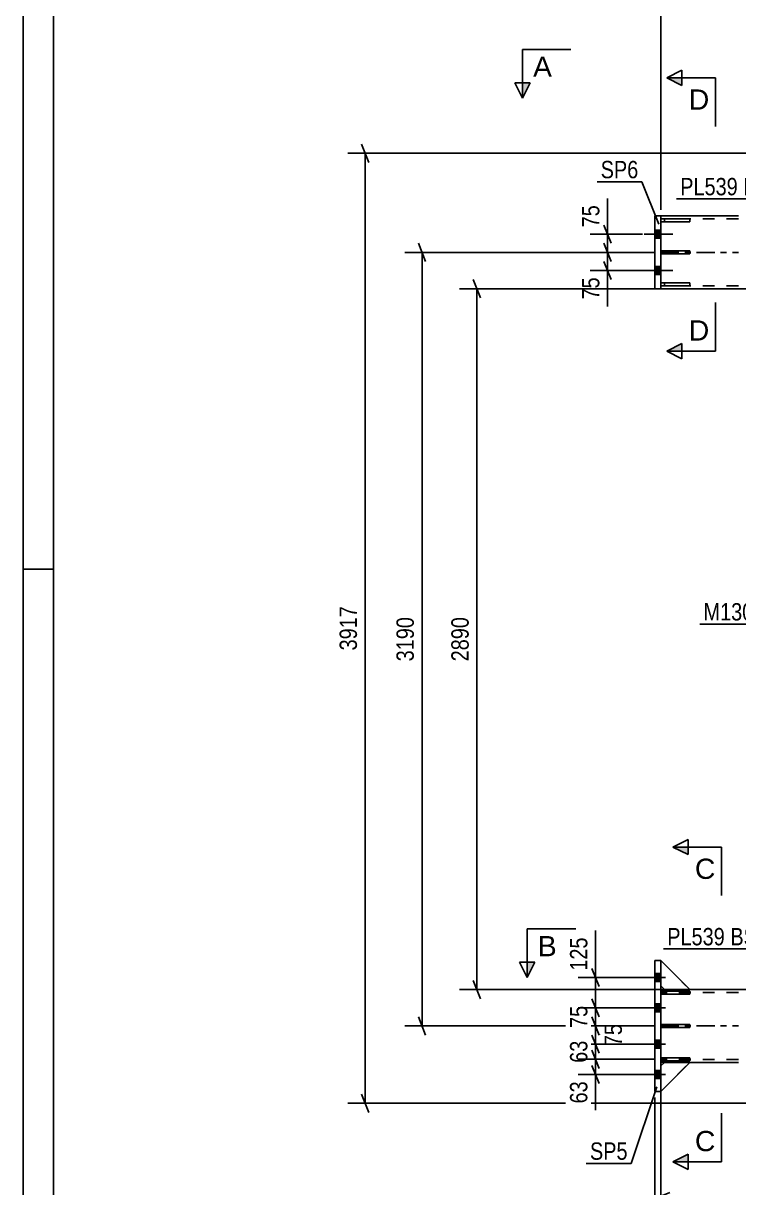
# Model space of a CAD drawing. Header units: millimetres. Extents: x 0 to 1189, y 0 to 841.
# Drawn here: x 0 to 118, y 494 to 686 of the extents above; entities that cross this region are included whole.
import ezdxf

# ---------------------------------------------------------------- set-up
doc = ezdxf.new("R2010")
doc.units = ezdxf.units.MM
doc.linetypes.add('DXK_LINE_DOT2', pattern=[3.9198, 1.9599, -1.9599])
doc.linetypes.add('DXK_LINE_DOT3', pattern=[5.9187, 2.979, -0.9799, 0.9799, -0.9799])
doc.styles.add('Arial', font='ARIAL.TTF', dxfattribs={"height": 0.2})
doc.styles.add('Arial Narrow', font='ARIALN.TTF', dxfattribs={"height": 0.2})

# ---------------------------------------------------------------- blocks, each defined once
blk = doc.blocks.new('Unknown-814467843-1163')
at = {"color": 5, "linetype": 'Continuous'}
for p, q in [((0, 841), (0, 0)), ((5, 836), (5, 5)), ((5, 596), (0, 596))]:
    blk.add_line(p, q, dxfattribs=at)
blk = doc.blocks.new('Part-814467843-5091 - 4692')
at = {"color": 7, "linetype": 'DXK_LINE_DOT2'}
for p, q in [((105.14, 527.25), (105.14, 531.45)), ((105.14, 531.45), (109.94, 526.65)), ((105.74, 526.65), (105.14, 527.25)), ((109.94, 526.65), (105.74, 526.65))]:
    blk.add_line(p, q, dxfattribs=at)
blk = doc.blocks.new('Part-814467843-5117 - 4692')
at = {"color": 7, "linetype": 'DXK_LINE_DOT2'}
for p, q in [((109.94, 653.75), (105.14, 653.75)), ((105.14, 653.75), (105.14, 653.27)), ((105.14, 653.27), (109.94, 653.27)), ((105.74, 653.75), (105.74, 653.27)), ((109.94, 653.27), (109.94, 653.75))]:
    blk.add_line(p, q, dxfattribs=at)
blk = doc.blocks.new('Part-814467843-5115 - 4692')
at = {"color": 2, "linetype": 'Continuous'}
for p, q in [((105.14, 642.75), (105.14, 643.23)), ((105.14, 643.23), (109.94, 643.23)), ((109.94, 642.75), (105.14, 642.75)), ((109.94, 643.23), (109.94, 642.75))]:
    blk.add_line(p, q, dxfattribs=at)
at = {"color": 7, "linetype": 'DXK_LINE_DOT2'}
blk.add_line((105.74, 642.75), (105.74, 643.23), dxfattribs=at)
blk = doc.blocks.new('Bolt-814467843-4950 - 4692')
at = {"linetype": 'Continuous'}
for points in [[(104.14, 529.31), (104.14, 527.99), (105.14, 527.99), (105.14, 529.31)], [(104.14, 529.31), (104.14, 527.99), (105.14, 527.99), (105.14, 529.31)], [(104.14, 529.31), (104.14, 527.99), (105.14, 527.99), (105.14, 529.31)], [(104.14, 524.31), (104.14, 522.99), (105.14, 522.99), (105.14, 524.31)], [(104.14, 524.31), (104.14, 522.99), (105.14, 522.99), (105.14, 524.31)], [(104.14, 518.31), (104.14, 516.99), (105.14, 516.99), (105.14, 518.31)], [(104.14, 518.31), (104.14, 516.99), (105.14, 516.99), (105.14, 518.31)], [(104.14, 513.31), (104.14, 511.99), (105.14, 511.99), (105.14, 513.31)], [(104.14, 513.31), (104.14, 511.99), (105.14, 511.99), (105.14, 513.31)], [(104.14, 513.31), (104.14, 511.99), (105.14, 511.99), (105.14, 513.31)]]:
    blk.add_hatch(color=1, dxfattribs=at).paths.add_polyline_path(points)
at = {"color": 1, "linetype": 'Continuous'}
for p, q in [((105.9, 528.65), (101.14, 528.65)), ((105.9, 528.65), (101.14, 528.65)), ((105.9, 528.65), (101.14, 528.65)), ((105.14, 529.31), (104.14, 529.31)), ((105.14, 529.31), (104.14, 529.31)), ((105.14, 529.31), (104.14, 529.31)), ((105.14, 527.99), (104.14, 527.99)), ((105.14, 527.99), (104.14, 527.99)), ((105.14, 527.99), (104.14, 527.99)), ((105.9, 523.65), (101.14, 523.65)), ((105.9, 523.65), (101.14, 523.65)), ((105.14, 524.31), (104.14, 524.31)), ((105.14, 524.31), (104.14, 524.31)), ((105.14, 522.99), (104.14, 522.99)), ((105.14, 522.99), (104.14, 522.99)), ((105.9, 517.65), (101.14, 517.65)), ((105.9, 517.65), (101.14, 517.65)), ((105.14, 518.31), (104.14, 518.31)), ((105.14, 518.31), (104.14, 518.31)), ((105.14, 516.99), (104.14, 516.99)), ((105.14, 516.99), (104.14, 516.99)), ((105.14, 513.31), (104.14, 513.31)), ((105.14, 513.31), (104.14, 513.31)), ((105.14, 513.31), (104.14, 513.31)), ((105.9, 512.65), (101.14, 512.65)), ((105.9, 512.65), (101.14, 512.65)), ((105.9, 512.65), (101.14, 512.65)), ((105.14, 511.99), (104.14, 511.99)), ((105.14, 511.99), (104.14, 511.99)), ((105.14, 511.99), (104.14, 511.99))]:
    blk.add_line(p, q, dxfattribs=at)
blk = doc.blocks.new('Part-814467843-4957 - 4692')
at = {"color": 2, "linetype": 'Continuous'}
for p, q in [((117.94, 654.25), (105.14, 654.25)), ((117.94, 642.25), (105.14, 642.25))]:
    blk.add_line(p, q, dxfattribs=at)
at = {"color": 7, "linetype": 'DXK_LINE_DOT2'}
for p, q in [((105.14, 642.25), (105.14, 654.25)), ((117.94, 653.77), (105.14, 653.77)), ((117.94, 642.73), (105.14, 642.73))]:
    blk.add_line(p, q, dxfattribs=at)
at = {"color": 7, "linetype": 'DXK_LINE_DOT3'}
blk.add_line((105.14, 648.25), (117.94, 648.25), dxfattribs=at)
blk = doc.blocks.new('Part-814467843-4962 - 4692')
at = {"color": 2, "linetype": 'Continuous'}
for p, q in [((105.74, 526.65), (105.14, 526.65)), ((117.94, 526.65), (109.94, 526.65)), ((105.74, 514.65), (105.14, 514.65)), ((117.94, 514.65), (109.94, 514.65))]:
    blk.add_line(p, q, dxfattribs=at)
at = {"color": 7, "linetype": 'DXK_LINE_DOT2'}
for p, q in [((105.14, 514.65), (105.14, 526.65)), ((109.94, 526.65), (105.74, 526.65)), ((117.94, 526.17), (105.14, 526.17)), ((117.94, 515.13), (105.14, 515.13)), ((109.94, 514.65), (105.74, 514.65))]:
    blk.add_line(p, q, dxfattribs=at)
at = {"color": 7, "linetype": 'DXK_LINE_DOT3'}
blk.add_line((105.14, 520.65), (117.94, 520.65), dxfattribs=at)
blk = doc.blocks.new('Bolt-814467843-5010 - 4692')
at = {"linetype": 'Continuous'}
for points in [[(104.14, 651.91), (104.14, 650.59), (105.14, 650.59), (105.14, 651.91)], [(104.14, 651.91), (104.14, 650.59), (105.14, 650.59), (105.14, 651.91)], [(104.14, 645.91), (104.14, 644.59), (105.14, 644.59), (105.14, 645.91)], [(104.14, 645.91), (104.14, 644.59), (105.14, 644.59), (105.14, 645.91)]]:
    blk.add_hatch(color=1, dxfattribs=at).paths.add_polyline_path(points)
at = {"color": 1, "linetype": 'Continuous'}
for p, q in [((102.38, 651.25), (107.14, 651.25)), ((102.38, 651.25), (107.14, 651.25)), ((104.14, 651.91), (105.14, 651.91)), ((104.14, 651.91), (105.14, 651.91)), ((104.14, 650.59), (105.14, 650.59)), ((104.14, 650.59), (105.14, 650.59)), ((104.14, 645.91), (105.14, 645.91)), ((104.14, 645.91), (105.14, 645.91)), ((102.38, 645.25), (107.14, 645.25)), ((102.38, 645.25), (107.14, 645.25)), ((104.14, 644.59), (105.14, 644.59)), ((104.14, 644.59), (105.14, 644.59))]:
    blk.add_line(p, q, dxfattribs=at)
blk = doc.blocks.new('Part-814467843-5028 - 4692')
at = {"color": 7, "linetype": 'DXK_LINE_DOT2'}
for p, q in [((109.94, 515.39), (105.14, 515.39)), ((105.14, 515.39), (105.14, 514.91)), ((105.14, 514.91), (109.94, 514.91)), ((105.74, 514.91), (105.74, 515.39)), ((109.94, 514.91), (109.94, 515.39))]:
    blk.add_line(p, q, dxfattribs=at)
blk = doc.blocks.new('Part-814467843-5029 - 4692')
at = {"color": 7, "linetype": 'DXK_LINE_DOT2'}
for p, q in [((109.94, 520.89), (105.14, 520.89)), ((105.14, 520.89), (105.14, 520.41)), ((105.74, 520.41), (105.74, 520.89)), ((109.94, 520.41), (109.94, 520.89)), ((105.14, 520.41), (109.94, 520.41))]:
    blk.add_line(p, q, dxfattribs=at)
blk = doc.blocks.new('Part-814467843-5089 - 4692')
at = {"color": 2, "linetype": 'Continuous'}
for p, q in [((105.14, 525.91), (105.14, 526.39)), ((105.14, 526.39), (109.94, 526.39)), ((109.94, 526.39), (109.94, 525.91)), ((109.94, 525.91), (105.14, 525.91))]:
    blk.add_line(p, q, dxfattribs=at)
at = {"color": 7, "linetype": 'DXK_LINE_DOT2'}
blk.add_line((105.74, 525.91), (105.74, 526.39), dxfattribs=at)
blk = doc.blocks.new('Part-814467843-5090 - 4692')
at = {"color": 2, "linetype": 'Continuous'}
for p, q in [((105.14, 531.45), (109.94, 526.65)), ((105.74, 526.65), (105.14, 527.25)), ((109.94, 526.65), (105.74, 526.65))]:
    blk.add_line(p, q, dxfattribs=at)
at = {"color": 7, "linetype": 'DXK_LINE_DOT2'}
blk.add_line((105.14, 527.25), (105.14, 531.45), dxfattribs=at)
blk = doc.blocks.new('Part-814467843-5092 - 4692')
at = {"color": 2, "linetype": 'Continuous'}
for p, q in [((105.14, 514.05), (105.74, 514.65)), ((105.14, 509.85), (109.94, 514.65)), ((109.94, 514.65), (105.74, 514.65))]:
    blk.add_line(p, q, dxfattribs=at)
at = {"color": 7, "linetype": 'DXK_LINE_DOT2'}
blk.add_line((105.14, 509.85), (105.14, 514.05), dxfattribs=at)
blk = doc.blocks.new('Part-814467843-5093 - 4692')
at = {"color": 7, "linetype": 'DXK_LINE_DOT2'}
for p, q in [((105.74, 514.65), (105.14, 514.05)), ((105.14, 509.85), (109.94, 514.65)), ((105.14, 514.05), (105.14, 509.85)), ((109.94, 514.65), (105.74, 514.65))]:
    blk.add_line(p, q, dxfattribs=at)
blk = doc.blocks.new('Part-814467843-5135 - 4692')
at = {"color": 2, "linetype": 'Continuous'}
for p, q in [((105.14, 520.41), (105.14, 520.89)), ((105.14, 520.89), (109.94, 520.89)), ((109.94, 520.89), (109.94, 520.41)), ((109.94, 520.41), (105.14, 520.41))]:
    blk.add_line(p, q, dxfattribs=at)
at = {"color": 7, "linetype": 'DXK_LINE_DOT2'}
blk.add_line((105.74, 520.41), (105.74, 520.89), dxfattribs=at)
blk = doc.blocks.new('Part-814467843-5102 - 4692')
at = {"color": 2, "linetype": 'Continuous'}
for p, q in [((104.14, 642.25), (104.14, 654.25)), ((105.14, 654.25), (104.14, 654.25)), ((105.14, 642.25), (105.14, 654.25)), ((105.14, 642.25), (104.14, 642.25))]:
    blk.add_line(p, q, dxfattribs=at)
blk = doc.blocks.new('Part-814467843-5107 - 4692')
at = {"color": 2, "linetype": 'Continuous'}
for p, q in [((104.14, 509.85), (104.14, 531.45)), ((105.14, 531.45), (104.14, 531.45)), ((105.14, 509.85), (105.14, 531.45)), ((104.14, 509.85), (105.14, 509.85))]:
    blk.add_line(p, q, dxfattribs=at)
blk = doc.blocks.new('Part-814467843-5113 - 4692')
at = {"color": 2, "linetype": 'Continuous'}
for p, q in [((105.14, 648.01), (105.14, 648.49)), ((105.14, 648.49), (109.94, 648.49)), ((109.94, 648.01), (105.14, 648.01)), ((109.94, 648.49), (109.94, 648.01))]:
    blk.add_line(p, q, dxfattribs=at)
at = {"color": 7, "linetype": 'DXK_LINE_DOT2'}
blk.add_line((105.74, 648.01), (105.74, 648.49), dxfattribs=at)
blk = doc.blocks.new('Part-814467843-5114 - 4692')
at = {"color": 2, "linetype": 'Continuous'}
for p, q in [((105.14, 653.75), (109.94, 653.75)), ((105.14, 653.75), (105.14, 653.27)), ((109.94, 653.27), (105.14, 653.27)), ((109.94, 653.75), (109.94, 653.27))]:
    blk.add_line(p, q, dxfattribs=at)
at = {"color": 7, "linetype": 'DXK_LINE_DOT2'}
blk.add_line((105.74, 653.27), (105.74, 653.75), dxfattribs=at)
blk = doc.blocks.new('Part-814467843-5116 - 4692')
at = {"color": 7, "linetype": 'DXK_LINE_DOT2'}
for p, q in [((109.94, 648.49), (105.14, 648.49)), ((105.14, 648.49), (105.14, 648.01)), ((105.14, 648.01), (109.94, 648.01)), ((105.74, 648.01), (105.74, 648.49)), ((109.94, 648.01), (109.94, 648.49))]:
    blk.add_line(p, q, dxfattribs=at)
blk = doc.blocks.new('Part-814467843-5118 - 4692')
at = {"color": 7, "linetype": 'DXK_LINE_DOT2'}
for p, q in [((109.94, 643.23), (105.14, 643.23)), ((105.14, 643.23), (105.14, 642.75)), ((105.14, 642.75), (109.94, 642.75)), ((105.74, 642.75), (105.74, 643.23)), ((109.94, 642.75), (109.94, 643.23))]:
    blk.add_line(p, q, dxfattribs=at)
blk = doc.blocks.new('Part-814467843-5134 - 4692')
at = {"color": 7, "linetype": 'DXK_LINE_DOT2'}
for p, q in [((109.94, 526.39), (105.14, 526.39)), ((105.14, 526.39), (105.14, 525.91)), ((105.74, 525.91), (105.74, 526.39)), ((109.94, 525.91), (109.94, 526.39)), ((105.14, 525.91), (109.94, 525.91))]:
    blk.add_line(p, q, dxfattribs=at)
blk = doc.blocks.new('Part-814467843-5136 - 4692')
at = {"color": 2, "linetype": 'Continuous'}
for p, q in [((105.14, 514.91), (105.14, 515.39)), ((105.14, 515.39), (109.94, 515.39)), ((109.94, 514.91), (105.14, 514.91)), ((109.94, 515.39), (109.94, 514.91))]:
    blk.add_line(p, q, dxfattribs=at)
at = {"color": 7, "linetype": 'DXK_LINE_DOT2'}
blk.add_line((105.74, 514.91), (105.74, 515.39), dxfattribs=at)
blk = doc.blocks.new('StraightDimension-814467843-5459 - 4692')
at = {"color": 7, "linetype": 'Continuous'}
for p, q in [((95.76, 649.75), (96.96, 646.75)), ((104.14, 648.25), (93.51, 648.25)), ((96.36, 645.25), (96.36, 648.25)), ((96.96, 643.75), (95.76, 646.75)), ((102.36, 645.25), (93.51, 645.25))]:
    blk.add_line(p, q, dxfattribs=at)
at = {"color": 0}
blk.add_wipeout([(95.61, 644.72), (91.41, 644.72), (91.41, 639.87), (95.61, 639.87)], dxfattribs=at)
at = {"color": 7, "linetype": 'Continuous'}
blk.add_line((96.36, 645.25), (96.36, 639.34), dxfattribs=at)
blk.add_line((96.36, 645.25), (96.36, 639.34), dxfattribs=at)
at = {"color": 3, "style": 'Arial Narrow'}
blk.add_text('75', height=2.863, rotation=90.0002, dxfattribs=at).set_placement((95.01, 640.47))
blk = doc.blocks.new('StraightDimension-814467843-5245 - 4692')
at = {"color": 7, "linetype": 'Continuous'}
for p, q in [((66.36, 646.75), (65.16, 649.75)), ((103.14, 648.25), (62.91, 648.25)), ((65.76, 520.65), (65.76, 648.25)), ((103.14, 520.65), (62.91, 520.65)), ((65.16, 522.15), (66.36, 519.15))]:
    blk.add_line(p, q, dxfattribs=at)
at = {"color": 0}
blk.add_wipeout([(65.01, 588.7), (60.81, 588.7), (60.81, 580.19), (65.01, 580.19)], dxfattribs=at)
at = {"color": 3, "style": 'Arial Narrow'}
blk.add_text('3190', height=2.863, rotation=90.0002, dxfattribs=at).set_placement((64.41, 580.79))
blk = doc.blocks.new('StraightDimension-814467843-5413 - 4692')
at = {"color": 7, "linetype": 'Continuous'}
for p, q in [((246.18, 664.58), (53.53, 664.58)), ((56.98, 663.08), (55.78, 666.08)), ((56.38, 507.9), (56.38, 664.58)), ((55.78, 509.4), (56.98, 506.4)), ((244.12, 507.9), (53.53, 507.9))]:
    blk.add_line(p, q, dxfattribs=at)
at = {"color": 0}
blk.add_wipeout([(55.63, 590.5), (51.43, 590.5), (51.43, 581.99), (55.63, 581.99)], dxfattribs=at)
at = {"color": 3, "style": 'Arial Narrow'}
blk.add_text('3917', height=2.863, rotation=90.0002, dxfattribs=at).set_placement((55.03, 582.59))
blk = doc.blocks.new('StraightDimension-814467843-19982 - 4692')
at = {"color": 7, "linetype": 'Continuous'}
for p, q in [((104.14, 520.65), (91.98, 520.65)), ((93.78, 522.15), (94.98, 519.15)), ((94.38, 517.65), (94.38, 520.65)), ((94.98, 516.15), (93.78, 519.15)), ((101.14, 517.65), (91.98, 517.65))]:
    blk.add_line(p, q, dxfattribs=at)
at = {"color": 0}
blk.add_wipeout([(99.33, 521.57), (95.13, 521.57), (95.13, 516.72), (99.33, 516.72)], dxfattribs=at)
at = {"color": 3, "style": 'Arial Narrow'}
blk.add_text('75', height=2.863, rotation=90.0002, dxfattribs=at).set_placement((98.73, 517.32))
blk = doc.blocks.new('StraightDimension-814467843-5450 - 4692')
at = {"color": 7, "linetype": 'Continuous'}
for p, q in [((102.13, 651.25), (93.51, 651.25)), ((95.76, 652.75), (96.96, 649.75)), ((96.36, 648.25), (96.36, 651.25)), ((96.96, 646.75), (95.76, 649.75)), ((104.14, 648.25), (93.51, 648.25))]:
    blk.add_line(p, q, dxfattribs=at)
at = {"color": 0}
blk.add_wipeout([(95.61, 656.63), (91.41, 656.63), (91.41, 651.77), (95.61, 651.77)], dxfattribs=at)
at = {"color": 7, "linetype": 'Continuous'}
blk.add_line((96.36, 651.25), (96.36, 657.15), dxfattribs=at)
blk.add_line((96.36, 651.25), (96.36, 657.15), dxfattribs=at)
at = {"color": 3, "style": 'Arial Narrow'}
blk.add_text('75', height=2.863, rotation=90.0002, dxfattribs=at).set_placement((95.01, 652.37))
blk = doc.blocks.new('StraightDimension-814467843-5892 - 4692')
at = {"color": 7, "linetype": 'Continuous'}
for p, q in [((75.41, 640.75), (74.21, 643.75)), ((125.04, 642.25), (71.96, 642.25)), ((74.81, 526.65), (74.81, 642.25)), ((130.32, 526.65), (71.96, 526.65)), ((74.21, 528.15), (75.41, 525.15))]:
    blk.add_line(p, q, dxfattribs=at)
at = {"color": 0}
blk.add_wipeout([(74.06, 588.7), (69.86, 588.7), (69.86, 580.19), (74.06, 580.19)], dxfattribs=at)
at = {"color": 3, "style": 'Arial Narrow'}
blk.add_text('2890', height=2.863, rotation=90.0002, dxfattribs=at).set_placement((73.46, 580.79))
blk = doc.blocks.new('StraightDimension-814467843-5900 - 4692')
at = {"color": 7, "linetype": 'Continuous'}
blk.add_line((104.14, 508.85), (104.14, 467.48), dxfattribs=at)
blk = doc.blocks.new('StraightDimension-814467843-6204 - 4692')
at = {"color": 7, "linetype": 'Continuous'}
for p, q in [((238.1, 525.65), (238.1, 483.99)), ((105.14, 513.65), (105.14, 489.47)), ((106.64, 493.2), (103.64, 492)), ((105.14, 492.6), (238.1, 492.6)), ((236.6, 492), (239.6, 493.2))]:
    blk.add_line(p, q, dxfattribs=at)
at = {"color": 0}
blk.add_wipeout([(175.88, 493.35), (175.88, 497.55), (167.37, 497.55), (167.37, 493.35)], dxfattribs=at)
at = {"color": 0, "linetype": 'Continuous'}
for points in [[(104.54, 491.9), (100.34, 491.9), (100.34, 488.87), (104.54, 488.87)], [(237.5, 491.9), (233.3, 491.9), (233.3, 483.39), (237.5, 483.39)]]:
    blk.add_wipeout(points, dxfattribs=at)
at = {"color": 3, "style": 'Arial Narrow'}
blk.add_text('4960', height=2.863, dxfattribs=at).set_placement((167.97, 493.95))
at = {"color": 3, "linetype": 'Continuous', "style": 'Arial Narrow'}
for s, height, p in [('0', 2.86, (103.94, 489.47)), ('4960', 2.863, (236.9, 483.99))]:
    blk.add_text(s, height=height, rotation=90.0002, dxfattribs=at).set_placement(p)
blk = doc.blocks.new('StraightDimension-814467843-19981 - 4692')
at = {"color": 7, "linetype": 'Continuous'}
for p, q in [((93.78, 525.15), (94.98, 522.15)), ((101.14, 523.65), (91.53, 523.65)), ((94.38, 520.65), (94.38, 523.65)), ((104.14, 520.65), (91.53, 520.65)), ((94.98, 519.15), (93.78, 522.15))]:
    blk.add_line(p, q, dxfattribs=at)
at = {"color": 0}
blk.add_wipeout([(93.63, 524.57), (89.43, 524.57), (89.43, 519.72), (93.63, 519.72)], dxfattribs=at)
at = {"color": 3, "style": 'Arial Narrow'}
blk.add_text('75', height=2.863, rotation=90.0002, dxfattribs=at).set_placement((93.03, 520.32))
blk = doc.blocks.new('StraightDimension-814467843-6485 - 4692')
at = {"color": 7, "linetype": 'Continuous'}
for p, q in [((126.04, 643.25), (126.04, 703.26)), ((105.14, 655.25), (105.14, 693.27)), ((106.64, 690.75), (103.64, 689.55)), ((105.14, 690.15), (126.04, 690.15)), ((124.54, 689.55), (127.54, 690.75))]:
    blk.add_line(p, q, dxfattribs=at)
at = {"color": 0, "linetype": 'Continuous'}
for points in [[(125.44, 703.86), (121.24, 703.86), (121.24, 695.35), (125.44, 695.35)], [(104.54, 693.87), (100.34, 693.87), (100.34, 690.85), (104.54, 690.85)]]:
    blk.add_wipeout(points, dxfattribs=at)
at = {"color": 0}
blk.add_wipeout([(119.85, 690.9), (119.85, 695.1), (111.34, 695.1), (111.34, 690.9)], dxfattribs=at)
at = {"color": 3, "linetype": 'Continuous', "style": 'Arial Narrow'}
for s, height, p in [('2159', 2.863, (124.84, 695.95)), ('0', 2.86, (103.94, 691.45))]:
    blk.add_text(s, height=height, rotation=90.0002, dxfattribs=at).set_placement(p)
at = {"color": 3, "style": 'Arial Narrow'}
blk.add_text('2159', height=2.863, dxfattribs=at).set_placement((111.94, 691.5))
blk = doc.blocks.new('StraightDimension-814467843-19980 - 4692')
at = {"color": 7, "linetype": 'Continuous'}
for p, q in [((93.78, 530.15), (94.98, 527.15)), ((101.14, 528.65), (91.53, 528.65)), ((94.38, 523.65), (94.38, 528.65)), ((94.98, 522.15), (93.78, 525.15)), ((101.14, 523.65), (91.53, 523.65))]:
    blk.add_line(p, q, dxfattribs=at)
at = {"color": 0}
blk.add_wipeout([(93.63, 535.86), (89.43, 535.86), (89.43, 529.17), (93.63, 529.17)], dxfattribs=at)
at = {"color": 7, "linetype": 'Continuous'}
blk.add_line((94.38, 528.65), (94.38, 536.38), dxfattribs=at)
blk.add_line((94.38, 528.65), (94.38, 536.38), dxfattribs=at)
at = {"color": 3, "style": 'Arial Narrow'}
blk.add_text('125', height=2.863, rotation=90.0002, dxfattribs=at).set_placement((93.03, 529.77))
blk = doc.blocks.new('StraightDimension-814467843-19983 - 4692')
at = {"color": 7, "linetype": 'Continuous'}
for p, q in [((93.78, 519.15), (94.98, 516.15)), ((101.14, 517.65), (91.53, 517.65)), ((94.98, 513.65), (93.78, 516.65)), ((94.38, 515.15), (94.38, 517.65)), ((104.14, 515.15), (91.53, 515.15))]:
    blk.add_line(p, q, dxfattribs=at)
at = {"color": 0}
blk.add_wipeout([(93.63, 518.82), (89.43, 518.82), (89.43, 513.97), (93.63, 513.97)], dxfattribs=at)
at = {"color": 3, "style": 'Arial Narrow'}
blk.add_text('63', height=2.863, rotation=90.0002, dxfattribs=at).set_placement((93.03, 514.57))
blk = doc.blocks.new('StraightDimension-814467843-19984 - 4692')
at = {"color": 7, "linetype": 'Continuous'}
for p, q in [((93.78, 516.65), (94.98, 513.65)), ((104.14, 515.15), (91.53, 515.15)), ((94.38, 512.65), (94.38, 515.15)), ((94.98, 511.15), (93.78, 514.15)), ((101.14, 512.65), (91.53, 512.65))]:
    blk.add_line(p, q, dxfattribs=at)
at = {"color": 0}
blk.add_wipeout([(93.63, 512.12), (89.43, 512.12), (89.43, 507.27), (93.63, 507.27)], dxfattribs=at)
at = {"color": 7, "linetype": 'Continuous'}
blk.add_line((94.38, 512.65), (94.38, 506.74), dxfattribs=at)
blk.add_line((94.38, 512.65), (94.38, 506.74), dxfattribs=at)
at = {"color": 3, "style": 'Arial Narrow'}
blk.add_text('63', height=2.863, rotation=90.0002, dxfattribs=at).set_placement((93.03, 507.87))
blk = doc.blocks.new('Mark-814467843-4809 - 4692')
at = {"color": 0}
blk.add_wipeout([(122.24, 587.53), (122.24, 590.53), (112.19, 590.53), (112.19, 587.53)], dxfattribs=at)
blk.add_wipeout([(122.24, 587.53), (122.24, 590.53), (112.19, 590.53), (112.19, 587.53)], dxfattribs=at)
at = {"color": 30, "linetype": 'Continuous'}
for p in [(111.59, 586.93), (127.8, 584.84)]:
    blk.add_line(p, (122.84, 586.93), dxfattribs=at)
at = {"color": 3, "style": 'Arial Narrow'}
blk.add_text('M1303', height=2.863, dxfattribs=at).set_placement((112.19, 587.53))
blk = doc.blocks.new('MarkSet-814467843-6620 - 4692')
at = {"color": 0}
blk.add_wipeout([(117.85, 657.66), (117.85, 660.66), (108.35, 660.66), (108.35, 657.66)], dxfattribs=at)
blk.add_wipeout([(117.85, 657.66), (117.85, 660.66), (108.35, 660.66), (108.35, 657.66)], dxfattribs=at)
at = {"color": 3, "style": 'Arial Narrow'}
blk.add_text('PL539', height=2.863, dxfattribs=at).set_placement((108.35, 657.66))
at = {"color": 0}
blk.add_wipeout([(123.14, 657.66), (123.14, 660.66), (118.75, 660.66), (118.75, 657.66)], dxfattribs=at)
blk.add_wipeout([(123.14, 657.66), (123.14, 660.66), (118.75, 660.66), (118.75, 657.66)], dxfattribs=at)
at = {"color": 30, "linetype": 'Continuous'}
for p in [(107.75, 657.06), (126.1, 641.64)]:
    blk.add_line(p, (123.74, 657.06), dxfattribs=at)
at = {"color": 3, "style": 'Arial Narrow'}
blk.add_text('BS', height=2.863, dxfattribs=at).set_placement((118.75, 657.66))
blk = doc.blocks.new('Mark-814467843-5098 - 4692')
at = {"color": 0}
blk.add_wipeout([(101.44, 660.47), (101.44, 663.47), (95.23, 663.47), (95.23, 660.47)], dxfattribs=at)
blk.add_wipeout([(101.44, 660.47), (101.44, 663.47), (95.23, 663.47), (95.23, 660.47)], dxfattribs=at)
at = {"color": 30, "linetype": 'Continuous'}
for p in [(94.63, 659.87), (104.84, 652.89)]:
    blk.add_line(p, (102.04, 659.87), dxfattribs=at)
at = {"color": 3, "style": 'Arial Narrow'}
blk.add_text('SP6', height=2.863, dxfattribs=at).set_placement((95.23, 660.47))
blk = doc.blocks.new('Mark-814467843-5103 - 4692')
at = {"color": 0}
blk.add_wipeout([(99.67, 498.58), (99.67, 501.58), (93.46, 501.58), (93.46, 498.58)], dxfattribs=at)
blk.add_wipeout([(99.67, 498.58), (99.67, 501.58), (93.46, 501.58), (93.46, 498.58)], dxfattribs=at)
at = {"color": 30, "linetype": 'Continuous'}
for p in [(104.5, 510.61), (92.86, 497.98)]:
    blk.add_line(p, (100.27, 497.98), dxfattribs=at)
at = {"color": 3, "style": 'Arial Narrow'}
blk.add_text('SP5', height=2.863, dxfattribs=at).set_placement((93.46, 498.58))
blk = doc.blocks.new('SectionMark-814467843-6535 - 4692')
at = {"linetype": 'Continuous'}
blk.add_hatch(color=6, dxfattribs=at).paths.add_polyline_path([(82.33, 676.2), (83.58, 676.2), (82.33, 673.7)])
at = {"color": 6, "linetype": 'Continuous'}
for p, q in [((82.33, 681.7), (90.33, 681.7)), ((82.33, 681.7), (82.33, 673.7)), ((82.33, 673.7), (81.08, 676.2)), ((83.58, 676.2), (81.08, 676.2)), ((82.33, 673.7), (83.58, 676.2))]:
    blk.add_line(p, q, dxfattribs=at)
at = {"color": 0, "linetype": 'Continuous'}
blk.add_wipeout([(87.19, 677.2), (87.19, 680.7), (84.08, 680.7), (84.08, 677.2)], dxfattribs=at)
at = {"color": 3, "linetype": 'Continuous', "style": 'Arial'}
blk.add_text('A', height=3.34, dxfattribs=at).set_placement((84.08, 677.2))
blk = doc.blocks.new('SectionMark-814467843-6537 - 4692')
at = {"linetype": 'Continuous'}
blk.add_hatch(color=6, dxfattribs=at).paths.add_polyline_path([(83.11, 531.15), (84.36, 531.15), (83.11, 528.65)])
at = {"color": 6, "linetype": 'Continuous'}
for p, q in [((83.11, 536.65), (91.11, 536.65)), ((83.11, 536.65), (83.11, 528.65)), ((83.11, 528.65), (81.86, 531.15)), ((84.36, 531.15), (81.86, 531.15)), ((83.11, 528.65), (84.36, 531.15))]:
    blk.add_line(p, q, dxfattribs=at)
at = {"color": 0, "linetype": 'Continuous'}
blk.add_wipeout([(87.97, 532.15), (87.97, 535.65), (84.86, 535.65), (84.86, 532.15)], dxfattribs=at)
at = {"color": 3, "linetype": 'Continuous', "style": 'Arial'}
blk.add_text('B', height=3.34, dxfattribs=at).set_placement((84.86, 532.15))
blk = doc.blocks.new('SectionMark-814467843-6539 - 4692')
at = {"linetype": 'Continuous'}
for points in [[(108.64, 677.03), (108.64, 675.78), (106.14, 677.03)], [(108.64, 633.2), (108.64, 631.95), (106.14, 631.95)]]:
    blk.add_hatch(color=6, dxfattribs=at).paths.add_polyline_path(points)
at = {"color": 6, "linetype": 'Continuous'}
for p, q in [((106.14, 677.03), (108.64, 678.28)), ((108.64, 675.78), (108.64, 678.28)), ((114.14, 677.03), (106.14, 677.03)), ((106.14, 677.03), (108.64, 675.78)), ((114.14, 677.03), (114.14, 669.03)), ((114.14, 631.95), (114.14, 639.95)), ((106.14, 631.95), (108.64, 633.2)), ((114.14, 631.95), (106.14, 631.95)), ((108.64, 630.7), (106.14, 631.95)), ((108.64, 633.2), (108.64, 630.7))]:
    blk.add_line(p, q, dxfattribs=at)
at = {"color": 0, "linetype": 'Continuous'}
for points in [[(113.14, 671.78), (113.14, 675.28), (109.77, 675.28), (109.77, 671.78)], [(113.14, 633.7), (113.14, 637.2), (109.77, 637.2), (109.77, 633.7)]]:
    blk.add_wipeout(points, dxfattribs=at)
at = {"color": 3, "linetype": 'Continuous', "style": 'Arial'}
for p in [(109.77, 671.78), (109.77, 633.7)]:
    blk.add_text('D', height=3.34, dxfattribs=at).set_placement(p)
blk = doc.blocks.new('SectionMark-814467843-6547 - 4692')
at = {"linetype": 'Continuous'}
for points in [[(109.64, 550.16), (109.64, 548.91), (107.14, 550.16)], [(109.64, 499.5), (109.64, 498.25), (107.14, 498.25)]]:
    blk.add_hatch(color=6, dxfattribs=at).paths.add_polyline_path(points)
at = {"color": 6, "linetype": 'Continuous'}
for p, q in [((107.14, 550.16), (109.64, 551.41)), ((109.64, 548.91), (109.64, 551.41)), ((115.14, 550.16), (107.14, 550.16)), ((107.14, 550.16), (109.64, 548.91)), ((115.14, 550.16), (115.14, 542.16)), ((115.14, 498.25), (115.14, 506.25)), ((107.14, 498.25), (109.64, 499.5)), ((109.64, 499.5), (109.64, 497)), ((115.14, 498.25), (107.14, 498.25)), ((109.64, 497), (107.14, 498.25))]:
    blk.add_line(p, q, dxfattribs=at)
at = {"color": 0, "linetype": 'Continuous'}
for points in [[(114.14, 544.91), (114.14, 548.41), (110.77, 548.41), (110.77, 544.91)], [(114.14, 500), (114.14, 503.5), (110.77, 503.5), (110.77, 500)]]:
    blk.add_wipeout(points, dxfattribs=at)
at = {"color": 3, "linetype": 'Continuous', "style": 'Arial'}
for p in [(110.77, 544.91), (110.77, 500)]:
    blk.add_text('C', height=3.34, dxfattribs=at).set_placement(p)
blk = doc.blocks.new('MarkSet-814467843-13906 - 4692')
at = {"color": 0}
blk.add_wipeout([(115.72, 533.95), (115.72, 536.95), (106.21, 536.95), (106.21, 533.95)], dxfattribs=at)
blk.add_wipeout([(115.72, 533.95), (115.72, 536.95), (106.21, 536.95), (106.21, 533.95)], dxfattribs=at)
at = {"color": 3, "style": 'Arial Narrow'}
blk.add_text('PL539', height=2.863, dxfattribs=at).set_placement((106.21, 533.95))
at = {"color": 0}
blk.add_wipeout([(121, 533.95), (121, 536.95), (116.62, 536.95), (116.62, 533.95)], dxfattribs=at)
blk.add_wipeout([(121, 533.95), (121, 536.95), (116.62, 536.95), (116.62, 533.95)], dxfattribs=at)
at = {"color": 30, "linetype": 'Continuous'}
for p in [(105.61, 533.35), (126.1, 529.02)]:
    blk.add_line(p, (121.6, 533.35), dxfattribs=at)
at = {"color": 3, "style": 'Arial Narrow'}
blk.add_text('BS', height=2.863, dxfattribs=at).set_placement((116.62, 533.95))

msp = doc.modelspace()

# ---------------------------------------------------------------- block references
for name in ['Unknown-814467843-1163', 'Part-814467843-4957 - 4692', 'Part-814467843-5102 - 4692', 'Part-814467843-5117 - 4692', 'Part-814467843-5114 - 4692', 'Bolt-814467843-5010 - 4692', 'Part-814467843-5113 - 4692', 'Part-814467843-5116 - 4692', 'Part-814467843-5115 - 4692', 'Part-814467843-5118 - 4692', 'Part-814467843-5107 - 4692', 'Part-814467843-5091 - 4692', 'Part-814467843-5090 - 4692', 'Bolt-814467843-4950 - 4692', 'Part-814467843-4962 - 4692', 'Part-814467843-5089 - 4692', 'Part-814467843-5134 - 4692', 'Part-814467843-5029 - 4692', 'Part-814467843-5135 - 4692', 'Part-814467843-5028 - 4692', 'Part-814467843-5136 - 4692', 'Part-814467843-5092 - 4692', 'Part-814467843-5093 - 4692']:
    msp.add_blockref(name, (0, 0))

# ---------------------------------------------------------------- next in the draw order: block references
msp.add_blockref('StraightDimension-814467843-5459 - 4692', (0, 0))

# ---------------------------------------------------------------- next in the draw order: block references
msp.add_blockref('StraightDimension-814467843-5245 - 4692', (0, 0))

# ---------------------------------------------------------------- next in the draw order: block references
msp.add_blockref('StraightDimension-814467843-5413 - 4692', (0, 0))

# ---------------------------------------------------------------- next in the draw order: block references
for name in ['StraightDimension-814467843-5450 - 4692', 'StraightDimension-814467843-5892 - 4692', 'StraightDimension-814467843-19982 - 4692', 'StraightDimension-814467843-5900 - 4692']:
    msp.add_blockref(name, (0, 0))

# ---------------------------------------------------------------- next in the draw order: block references
for name in ['StraightDimension-814467843-6485 - 4692', 'Mark-814467843-4809 - 4692', 'StraightDimension-814467843-6204 - 4692']:
    msp.add_blockref(name, (0, 0))

# ---------------------------------------------------------------- next in the draw order: block references
for name in ['SectionMark-814467843-6535 - 4692', 'Mark-814467843-5098 - 4692', 'MarkSet-814467843-6620 - 4692', 'StraightDimension-814467843-19981 - 4692']:
    msp.add_blockref(name, (0, 0))

# ---------------------------------------------------------------- next in the draw order: block references
for name in ['SectionMark-814467843-6539 - 4692', 'StraightDimension-814467843-19980 - 4692', 'StraightDimension-814467843-19983 - 4692']:
    msp.add_blockref(name, (0, 0))

# ---------------------------------------------------------------- next in the draw order: block references
for name in ['SectionMark-814467843-6537 - 4692', 'StraightDimension-814467843-19984 - 4692']:
    msp.add_blockref(name, (0, 0))

# ---------------------------------------------------------------- next in the draw order: block references
for name in ['SectionMark-814467843-6547 - 4692', 'Mark-814467843-5103 - 4692']:
    msp.add_blockref(name, (0, 0))

# ---------------------------------------------------------------- next in the draw order: block references
msp.add_blockref('MarkSet-814467843-13906 - 4692', (0, 0))

doc.saveas('drawing.dxf')
